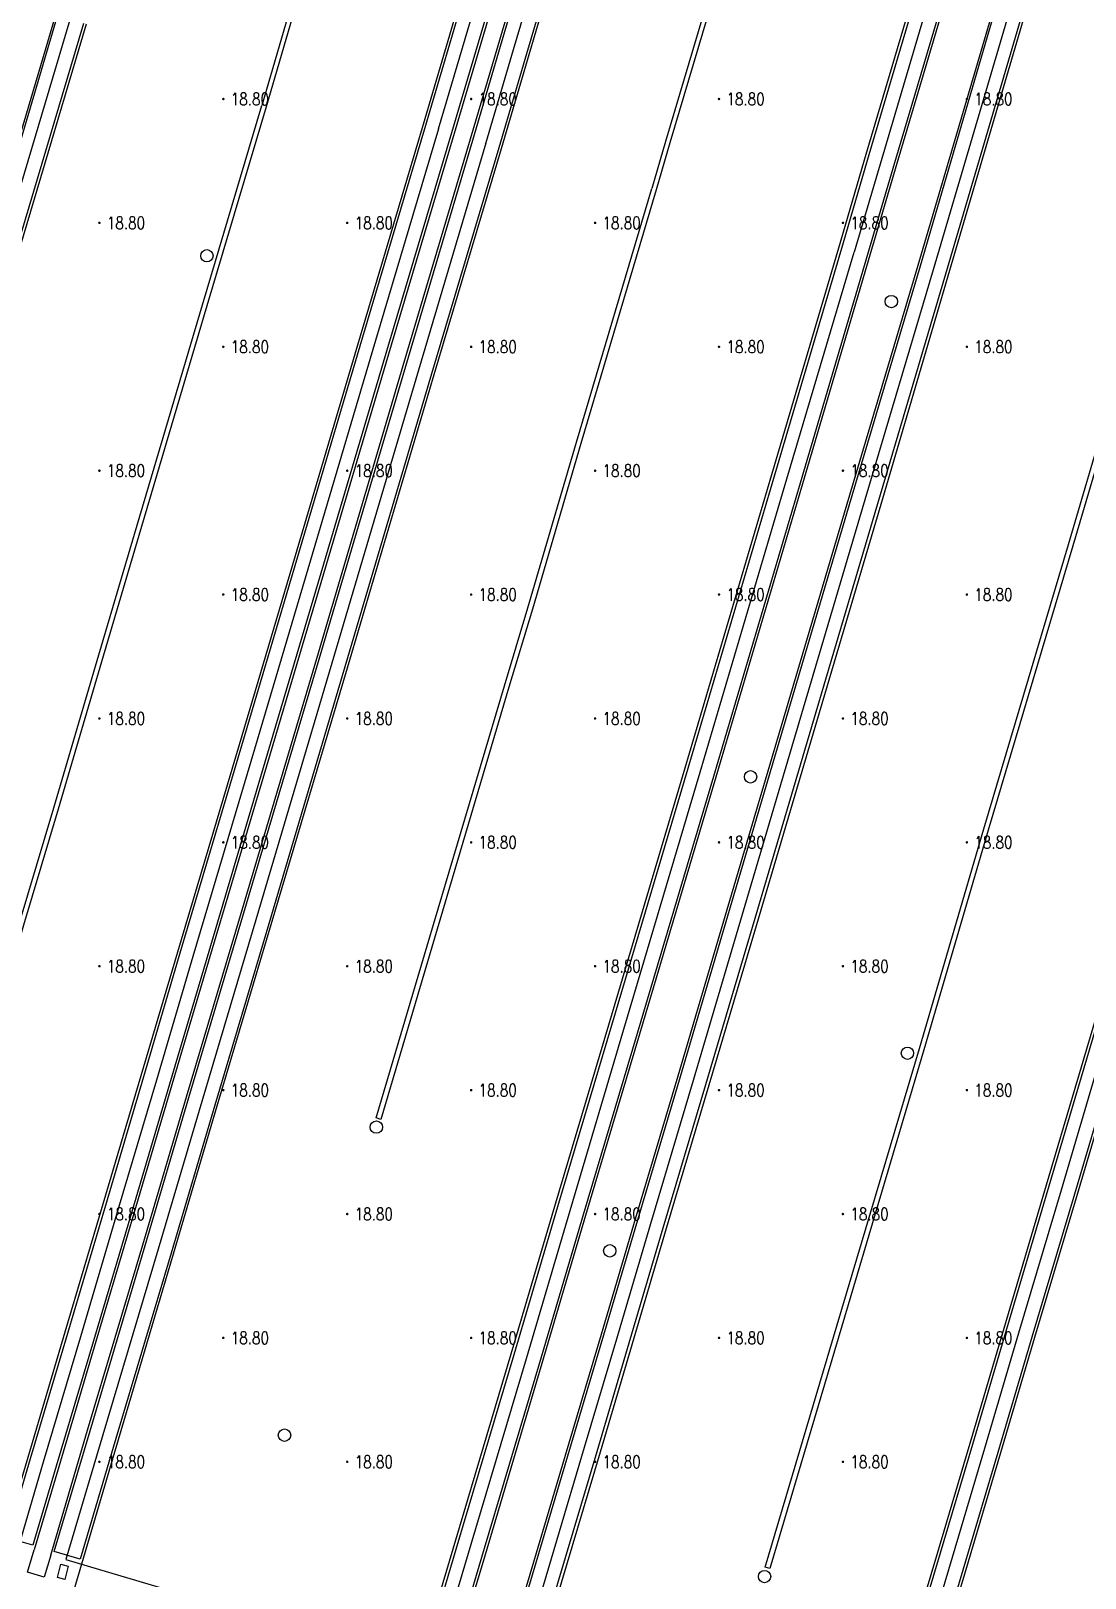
# Model space of a CAD drawing. Extents: x 404846 to 408477, y 3390929 to 3392894.
# Drawn here: x 406695.8 to 406780.9, y 3391555 to 3391679.9 of the extents above; entities that cross this region are included whole.
import ezdxf
from ezdxf.enums import TextEntityAlignment as Align

# ---------------------------------------------------------------- set-up
doc = ezdxf.new("R2010")
doc.units = 0
doc.header["$LTSCALE"] = 0.5
doc.layers.get('0').update_dxf_attribs({"linetype": 'CONTINUOUS'})
for name, color, linetype in [('3221', 6, 'CONTINUOUS'), ('FZTZ', 7, 'CONTINUOUS'), ('GCD', 1, 'CONTINUOUS'), ('GXYZ', 2, 'CONTINUOUS'), ('SXSS', 5, 'CONTINUOUS'), ('ZBTZ', 3, 'CONTINUOUS')]:
    doc.layers.add(name, color=color, linetype=linetype)
doc.styles.add('HZ', font='rs.shx', dxfattribs={"width": 0.8, "bigfont": 'hztxt.shx'})
doc.linetypes.add('1161', pattern='A,0,[149,AAA.SHX,S=0.15,R=0,X=0,Y=0],-1.6', length=1.6)

# ---------------------------------------------------------------- blocks, each defined once
blk = doc.blocks.new('GC200')
at = {"linetype": 'Continuous', "const_width": 0.2, "flags": 128}
blk.add_lwpolyline([(-0.1, 0, 1), (0.1, 0, 1)], format="xyb", close=True, dxfattribs=at)
blk = doc.blocks.new('gc188')
blk.add_circle((0, 0), 1)

msp = doc.modelspace()

# ---------------------------------------------------------------- linework, layer by layer
at = {"layer": '3221', "color": 6}
for points in [[(406728.722, 3391671.963, 18.777), (406735.253, 3391694.056, 18.748), (406743.524, 3391721.928, 18.657), (406748.406, 3391738.486, 18.769), (406754.136, 3391757.792, 18.985), (406759.5, 3391775.833, 19.067), (406764.015, 3391791.078, 18.981), (406768.29, 3391805.538, 18.818), (406773.126, 3391821.845, 18.666), (406779.271, 3391842.57, 18.719)], [(406813.216, 3391833.984, 18.741), (406805.883, 3391809.287, 18.797), (406801.578, 3391794.676, 18.876), (406797.725, 3391781.754, 18.961), (406793.971, 3391769.014, 19.052), (406789.238, 3391753.089, 18.982), (406784.867, 3391738.351, 18.834), (406780.917, 3391724.963, 18.758), (406778.26, 3391716.019, 18.722), (406775.931, 3391708.238, 18.676), (406773.116, 3391698.626, 18.704), (406770.046, 3391688.364, 18.722), (406764.484, 3391669.57, 18.816), (406762.257, 3391662.005, 18.649)], [(406818.629, 3391829.5, 18.713), (406815.7, 3391819.609, 18.67), (406810.415, 3391801.681, 18.782), (406804.159, 3391780.523, 18.924), (406798.57, 3391761.647, 18.924), (406793.217, 3391743.682, 18.798), (406787.57, 3391724.646, 18.623), (406781.202, 3391703.201, 18.636), (406775.673, 3391684.546, 18.694), (406768.635, 3391660.584, 18.567)], [(406740.333, 3391697.204, 18.722), (406734.752, 3391678.346, 18.816), (406732.519, 3391670.76, 18.649), (406732.532, 3391670.803, 18.649), (406727.116, 3391652.504, 18.703), (406720.124, 3391628.847, 18.932), (406713.971, 3391608.122, 19.038), (406709.619, 3391593.473, 19.035), (406706.088, 3391581.531, 18.895), (406701.644, 3391566.563, 18.81), (406698.651, 3391556.506, 18.81), (406728.363, 3391547.664, 18.81), (406731.359, 3391557.73, 18.81), (406735.811, 3391572.724, 18.895), (406739.341, 3391584.664, 19.035), (406743.688, 3391599.297, 19.038), (406749.847, 3391620.042, 18.932), (406756.843, 3391643.712, 18.703), (406762.257, 3391662.005, 18.649)], [(406728.722, 3391671.963, 18.777), (406723.647, 3391654.878, 18.788), (406717.958, 3391635.696, 18.995), (406713.883, 3391621.891, 18.963), (406708.91, 3391605.16, 19.171), (406705.959, 3391595.171, 19.117), (406702.886, 3391584.798, 18.998), (406699.822, 3391574.464, 18.898), (406696.818, 3391564.35, 18.837), (406694.847, 3391557.637, 18.81), (406665.102, 3391566.37, 18.81), (406667.087, 3391573.131, 18.837), (406670.103, 3391583.284, 18.898), (406673.164, 3391593.607, 18.998), (406676.232, 3391603.966, 19.117), (406679.188, 3391613.968, 19.171), (406684.159, 3391630.696, 18.963), (406688.232, 3391644.492, 18.995), (406693.928, 3391663.698, 18.788), (406699.005, 3391680.79, 18.777)], [(406768.635, 3391660.584, 18.567), (406763.137, 3391642.026, 18.543), (406758.376, 3391625.947, 18.523), (406753.233, 3391608.557, 18.503), (406749.268, 3391595.147, 18.483), (406745.831, 3391583.583, 18.492), (406743.086, 3391574.286, 18.509), (406740.484, 3391565.524, 18.492), (406736.012, 3391550.474, 18.69), (406734.669, 3391546.05, 18.739), (406764.331, 3391537.044, 18.739), (406765.701, 3391541.556, 18.69), (406770.201, 3391556.696, 18.492), (406772.81, 3391565.484, 18.509), (406775.555, 3391574.778, 18.492), (406778.989, 3391586.336, 18.483), (406782.961, 3391599.766, 18.503), (406788.102, 3391617.151, 18.523), (406792.861, 3391633.222, 18.543), (406798.358, 3391651.778, 18.567)]]:
    msp.add_polyline3d(points, dxfattribs=at)
at = {"layer": 'FZTZ', "linetype": 'Continuous', "elevation": 19.601, "flags": 128}
msp.add_lwpolyline([(406697.97, 3391555.046), (406698.247, 3391556.105), (406698.851, 3391555.947), (406698.574, 3391554.888), (406697.97, 3391555.046)], close=True, dxfattribs=at)
at = {"layer": 'SXSS', "linetype": 'Continuous', "flags": 128}
for points, elevation in [([(406767.189, 3391851.88), (406762.165, 3391834.939), (406756.858, 3391816.964), (406751.655, 3391799.446), (406746.166, 3391780.878), (406741.705, 3391765.794), (406736.731, 3391749.008), (406730.742, 3391728.933), (406725.769, 3391712.064), (406721.599, 3391698.052), (406716.742, 3391681.678), (406714.456, 3391673.864)], 18.722), ([(406767.554, 3391851.772), (406762.53, 3391834.831), (406757.223, 3391816.856), (406752.02, 3391799.338), (406746.531, 3391780.77), (406742.07, 3391765.686), (406737.096, 3391748.899), (406731.107, 3391728.825), (406726.134, 3391711.956), (406721.963, 3391697.944), (406717.107, 3391681.57), (406714.805, 3391673.76)], 18.722), ([(406798.471, 3391844.555), (406792.781, 3391825.395), (406787.872, 3391808.721), (406782.408, 3391790.317), (406778.301, 3391776.5), (406774.954, 3391765.222), (406771.876, 3391754.757), (406770.237, 3391749.272), (406768.297, 3391742.703), (406765.947, 3391734.783), (406763.342, 3391725.932), (406760.39, 3391715.901), (406756.683, 3391703.46), (406753.056, 3391691.209), (406747.027, 3391670.957), (406745.93, 3391667.155)], 18.681), ([(406798.833, 3391844.448), (406793.143, 3391825.288), (406788.234, 3391808.614), (406782.769, 3391790.21), (406778.663, 3391776.392), (406775.316, 3391765.115), (406772.238, 3391754.649), (406770.599, 3391749.164), (406768.659, 3391742.596), (406766.309, 3391734.676), (406763.704, 3391725.825), (406760.752, 3391715.794), (406757.045, 3391703.352), (406753.418, 3391691.102), (406747.389, 3391670.851), (406746.294, 3391667.047)], 18.681), ([(406714.805, 3391673.76), (406710.032, 3391657.675), (406704.763, 3391639.884), (406701.662, 3391629.404), (406698.019, 3391617.06), (406695.24, 3391607.698), (406693.312, 3391601.17), (406692.962, 3391601.273), (406694.891, 3391607.802), (406697.67, 3391617.164), (406701.313, 3391629.507), (406704.413, 3391639.987), (406709.683, 3391657.778), (406714.456, 3391673.864)], 18.892), ([(406746.294, 3391667.047), (406740.218, 3391646.58), (406736.294, 3391633.194), (406734.41, 3391626.9), (406728.397, 3391606.641), (406724.06, 3391592.023), (406723.696, 3391592.131), (406728.033, 3391606.749), (406734.047, 3391627.008), (406735.93, 3391633.302), (406739.854, 3391646.687), (406745.93, 3391667.155)], 18.629), ([(406786.011, 3391658.973), (406779.911, 3391638.302), (406773.088, 3391615.373), (406767.888, 3391597.637), (406761.261, 3391575.336), (406755.457, 3391555.759), (406755.092, 3391555.868), (406760.896, 3391575.444), (406767.522, 3391597.745), (406772.723, 3391615.481), (406779.546, 3391638.41), (406785.645, 3391659.081)], 18.585)]:
    msp.add_lwpolyline(points, dxfattribs=dict(at, elevation=elevation))
at = {"layer": 'ZBTZ', "linetype": '1161', "flags": 128}
for points, elevation in [([(406778.006, 3391842.945), (406771.862, 3391822.22), (406767.026, 3391805.913), (406762.75, 3391791.452), (406758.236, 3391776.208), (406752.871, 3391758.168), (406747.142, 3391738.861), (406742.259, 3391722.303), (406733.989, 3391694.431), (406727.479, 3391672.332), (406722.404, 3391655.247), (406716.716, 3391636.064), (406712.64, 3391622.259), (406707.668, 3391605.528), (406704.716, 3391595.539), (406701.644, 3391585.167), (406698.58, 3391574.833), (406695.575, 3391564.717), (406693.603, 3391558.002)], 18.882), ([(406780.319, 3391842.259), (406774.174, 3391821.535), (406769.339, 3391805.228), (406765.063, 3391790.768), (406760.548, 3391775.522), (406755.184, 3391757.481), (406749.455, 3391738.176), (406744.572, 3391721.618), (406736.301, 3391693.746), (406729.775, 3391671.651), (406724.7, 3391654.566), (406719.012, 3391635.385), (406714.936, 3391621.579), (406709.963, 3391604.848), (406707.012, 3391594.86), (406703.94, 3391584.486), (406700.875, 3391574.152), (406697.871, 3391564.039), (406695.992, 3391557.639), (406693.915, 3391558.249), (406695.796, 3391564.652), (406698.8, 3391574.767), (406701.865, 3391585.101), (406704.937, 3391595.474), (406707.888, 3391605.463), (406712.861, 3391622.194), (406716.937, 3391635.999), (406722.625, 3391655.181), (406727.7, 3391672.267), (406734.216, 3391694.363), (406742.486, 3391722.235), (406747.369, 3391738.793), (406753.098, 3391758.101), (406758.463, 3391776.141), (406762.977, 3391791.385), (406767.253, 3391805.846), (406772.089, 3391822.153), (406778.234, 3391842.877)], 18.882), ([(406697.429, 3391556.853), (406700.412, 3391566.929), (406704.856, 3391581.896), (406708.387, 3391593.838), (406712.739, 3391608.488), (406718.892, 3391629.212), (406725.884, 3391652.869), (406731.3, 3391671.168), (406733.533, 3391678.705), (406739.115, 3391697.567), (406742.172, 3391707.787), (406744.988, 3391717.401), (406747.335, 3391725.24), (406749.973, 3391734.123), (406753.921, 3391747.505), (406758.301, 3391762.274), (406763.026, 3391778.173), (406766.785, 3391790.925), (406770.637, 3391803.847), (406774.938, 3391818.441), (406782.28, 3391843.169)], 18.833), ([(406784.57, 3391842.49), (406777.228, 3391817.763), (406772.927, 3391803.168), (406769.075, 3391790.246), (406765.317, 3391777.495), (406760.591, 3391761.594), (406756.212, 3391746.827), (406752.263, 3391733.445), (406749.624, 3391724.557), (406747.279, 3391716.723), (406744.462, 3391707.109), (406741.404, 3391696.885), (406735.824, 3391678.029), (406733.591, 3391670.444), (406728.167, 3391652.193), (406721.174, 3391628.536), (406715.021, 3391607.81), (406710.67, 3391593.161), (406707.138, 3391581.22), (406702.694, 3391566.251), (406699.8, 3391556.526), (406697.713, 3391557.147), (406700.606, 3391566.871), (406705.051, 3391581.839), (406708.582, 3391593.78), (406712.933, 3391608.43), (406719.086, 3391629.154), (406726.078, 3391652.811), (406731.492, 3391671.062), (406733.725, 3391678.649), (406739.306, 3391697.51), (406742.364, 3391707.73), (406745.18, 3391717.344), (406747.526, 3391725.183), (406750.164, 3391734.066), (406754.113, 3391747.448), (406758.493, 3391762.217), (406763.218, 3391778.116), (406766.977, 3391790.868), (406770.829, 3391803.79), (406775.129, 3391818.384), (406782.472, 3391843.113)], 18.834), ([(406780.53, 3391842.196), (406774.385, 3391821.472), (406769.55, 3391805.165), (406765.275, 3391790.705), (406760.759, 3391775.459), (406755.395, 3391757.418), (406749.666, 3391738.114), (406744.783, 3391721.556), (406736.513, 3391693.683), (406729.978, 3391671.59), (406724.903, 3391654.505), (406719.216, 3391635.324), (406715.14, 3391621.519), (406710.167, 3391604.787), (406707.216, 3391594.799), (406704.143, 3391584.426), (406701.079, 3391574.091), (406698.075, 3391563.979), (406696.105, 3391557.267)], 18.882), ([(406699.936, 3391556.132), (406702.897, 3391566.19), (406707.341, 3391581.16), (406710.873, 3391593.101), (406715.224, 3391607.75), (406721.377, 3391628.475), (406728.37, 3391652.133), (406733.805, 3391670.381), (406736.038, 3391677.966), (406741.618, 3391696.822), (406744.676, 3391707.046), (406747.493, 3391716.659), (406749.838, 3391724.493), (406752.477, 3391733.382), (406756.426, 3391746.764), (406760.805, 3391761.53), (406765.531, 3391777.431), (406769.289, 3391790.183), (406773.141, 3391803.105), (406777.442, 3391817.7), (406784.784, 3391842.426)], 18.834), ([(406727.139, 3391548.029), (406730.134, 3391558.094), (406734.586, 3391573.087), (406738.116, 3391585.027), (406742.463, 3391599.661), (406748.622, 3391620.405), (406755.618, 3391644.074), (406761.032, 3391662.368), (406763.243, 3391669.937), (406768.805, 3391688.733), (406771.874, 3391698.994), (406774.69, 3391708.606), (406777.02, 3391716.389), (406779.675, 3391725.331), (406783.625, 3391738.718), (406787.997, 3391753.458), (406792.729, 3391769.382), (406796.484, 3391782.122), (406800.336, 3391795.044), (406804.642, 3391809.655), (406811.975, 3391834.352)], 18.834), ([(406812.187, 3391834.289), (406804.853, 3391809.592), (406800.548, 3391794.981), (406796.696, 3391782.059), (406792.941, 3391769.319), (406788.208, 3391753.395), (406783.837, 3391738.655), (406779.887, 3391725.268), (406777.231, 3391716.326), (406774.901, 3391708.543), (406772.086, 3391698.931), (406769.016, 3391688.67), (406763.454, 3391669.874), (406761.24, 3391662.306), (406755.825, 3391644.013), (406748.83, 3391620.343), (406742.671, 3391599.599), (406738.324, 3391584.965), (406734.793, 3391573.026), (406730.341, 3391558.032), (406727.453, 3391548.325), (406729.55, 3391547.701), (406732.439, 3391557.409), (406736.891, 3391572.404), (406740.422, 3391584.344), (406744.768, 3391598.976), (406750.928, 3391619.722), (406757.924, 3391643.392), (406765.546, 3391669.257), (406771.106, 3391688.048), (406774.177, 3391698.312), (406776.992, 3391707.924), (406779.321, 3391715.703), (406781.978, 3391724.649), (406785.927, 3391738.037), (406790.298, 3391752.774), (406795.032, 3391768.7), (406798.786, 3391781.439), (406802.639, 3391794.362), (406806.944, 3391808.973), (406814.277, 3391833.669)], 18.839), ([(406729.644, 3391547.283), (406732.64, 3391557.349), (406737.092, 3391572.344), (406740.623, 3391584.284), (406744.969, 3391598.917), (406751.129, 3391619.662), (406758.125, 3391643.333), (406765.742, 3391669.199), (406771.302, 3391687.99), (406774.373, 3391698.254), (406777.189, 3391707.866), (406779.517, 3391715.644), (406782.174, 3391724.591), (406786.124, 3391737.979), (406790.495, 3391752.716), (406795.228, 3391768.642), (406798.983, 3391781.381), (406802.835, 3391794.304), (406807.141, 3391808.915), (406814.473, 3391833.611)], 18.843), ([(406767.585, 3391660.895), (406762.087, 3391642.337), (406757.326, 3391626.258), (406752.183, 3391608.868), (406748.218, 3391595.458), (406744.781, 3391583.894), (406742.036, 3391574.597), (406739.434, 3391565.836), (406734.963, 3391550.789), (406733.676, 3391546.504), (406735.789, 3391545.902), (406737.042, 3391550.165), (406741.515, 3391565.217), (406744.118, 3391573.981), (406746.863, 3391583.278), (406750.299, 3391594.841), (406754.265, 3391608.252), (406759.408, 3391625.642), (406764.169, 3391641.72), (406769.667, 3391660.278), (406776.696, 3391684.244), (406782.224, 3391702.898), (406788.593, 3391724.342), (406794.239, 3391743.378), (406799.593, 3391761.343), (406805.182, 3391780.22), (406811.439, 3391801.379), (406816.723, 3391819.306), (406819.652, 3391829.197)], 18.616), ([(406819.855, 3391829.136), (406816.926, 3391819.246), (406811.642, 3391801.319), (406805.385, 3391780.16), (406799.796, 3391761.283), (406794.442, 3391743.317), (406788.795, 3391724.282), (406782.427, 3391702.838), (406776.899, 3391684.185), (406769.957, 3391660.546), (406764.409, 3391641.649), (406759.647, 3391625.571), (406754.505, 3391608.181), (406750.539, 3391594.77), (406747.103, 3391583.207), (406744.358, 3391573.91), (406741.755, 3391565.146), (406737.282, 3391550.093), (406735.937, 3391545.665)], 18.648), ([(406817.438, 3391829.835), (406814.486, 3391819.967), (406809.201, 3391802.039), (406802.945, 3391780.882), (406797.356, 3391762.008), (406792.003, 3391744.042), (406786.356, 3391725.006), (406779.988, 3391703.561), (406774.458, 3391684.905), (406767.391, 3391660.953)], 18.733), ([(406817.617, 3391829.792), (406814.619, 3391819.928), (406809.334, 3391802), (406803.078, 3391780.842), (406797.489, 3391761.968), (406792.136, 3391744.003), (406786.489, 3391724.967), (406780.121, 3391703.522), (406774.592, 3391684.865), (406767.585, 3391660.895)], 18.733), ([(406847.109, 3391821.064), (406844.185, 3391811.192), (406838.902, 3391793.271), (406832.641, 3391772.095), (406827.043, 3391753.19), (406821.687, 3391735.217), (406816.044, 3391716.194), (406809.677, 3391694.754), (406804.161, 3391676.142), (406797.113, 3391652.144), (406791.636, 3391633.584), (406786.877, 3391617.513), (406781.736, 3391600.129), (406777.764, 3391586.699), (406774.33, 3391575.141), (406771.585, 3391565.847), (406768.976, 3391557.06), (406764.478, 3391541.923), (406763.109, 3391537.415)], 18.648), ([(406847.341, 3391820.995), (406844.417, 3391811.123), (406839.135, 3391793.202), (406832.873, 3391772.026), (406827.275, 3391753.121), (406821.92, 3391735.148), (406816.277, 3391716.125), (406809.91, 3391694.685), (406804.394, 3391676.073), (406797.35, 3391652.077), (406791.853, 3391633.52), (406787.093, 3391617.449), (406781.952, 3391600.065), (406777.981, 3391586.635), (406774.546, 3391575.077), (406771.802, 3391565.783), (406769.193, 3391556.995), (406764.694, 3391541.858), (406763.42, 3391537.663), (406765.506, 3391537.029), (406766.782, 3391541.231), (406771.282, 3391556.375), (406773.892, 3391565.164), (406776.636, 3391574.458), (406780.071, 3391586.016), (406784.043, 3391599.446), (406789.183, 3391616.831), (406793.942, 3391632.901), (406799.44, 3391651.458), (406806.505, 3391675.45), (406812.02, 3391694.058), (406818.387, 3391715.499), (406824.03, 3391734.52), (406829.386, 3391752.494), (406834.984, 3391771.401), (406841.246, 3391792.579), (406846.529, 3391810.499), (406849.452, 3391820.37)], 18.648), ([(406849.629, 3391820.318), (406846.705, 3391810.447), (406841.423, 3391792.526), (406835.161, 3391771.349), (406829.562, 3391752.441), (406824.207, 3391734.468), (406818.564, 3391715.447), (406812.197, 3391694.006), (406806.682, 3391675.398), (406799.628, 3391651.402), (406794.13, 3391632.846), (406789.371, 3391616.775), (406784.23, 3391599.391), (406780.258, 3391585.96), (406776.824, 3391574.403), (406774.079, 3391565.109), (406771.469, 3391556.319), (406766.969, 3391541.175), (406765.598, 3391536.659)], 18.648), ([(406697.807, 3391681.146), (406692.73, 3391664.054), (406687.034, 3391644.846), (406682.961, 3391631.05), (406677.99, 3391614.323), (406675.034, 3391604.32), (406671.966, 3391593.962), (406668.905, 3391583.64), (406665.889, 3391573.485), (406663.359, 3391565.018), (406659.606, 3391566.103), (406663.536, 3391579.358), (406667.02, 3391591.087), (406670.604, 3391603.161), (406672.06, 3391608.145), (406674.752, 3391617.162), (406678.963, 3391631.372), (406682.824, 3391644.431), (406688.326, 3391662.999), (406694.473, 3391683.709)], 18.945), ([(406700.083, 3391680.47), (406695.006, 3391663.378), (406689.311, 3391644.173), (406685.238, 3391630.376), (406680.267, 3391613.648), (406677.311, 3391603.646), (406674.243, 3391593.287), (406671.182, 3391582.964), (406668.166, 3391572.812), (406666.299, 3391566.452), (406664.203, 3391567.067), (406666.071, 3391573.431), (406669.088, 3391583.585), (406672.149, 3391593.907), (406675.217, 3391604.266), (406678.172, 3391614.269), (406683.144, 3391630.996), (406687.217, 3391644.792), (406692.912, 3391664), (406697.99, 3391681.092)], 18.936), ([(406700.283, 3391680.411), (406695.206, 3391663.319), (406689.511, 3391644.114), (406685.438, 3391630.317), (406680.466, 3391613.589), (406677.511, 3391603.587), (406674.442, 3391593.228), (406671.382, 3391582.905), (406668.366, 3391572.753), (406666.382, 3391565.995)], 18.936), ([(406767.391, 3391660.953), (406761.893, 3391642.394), (406757.132, 3391626.315), (406751.989, 3391608.925), (406748.024, 3391595.516), (406744.587, 3391583.952), (406741.842, 3391574.655), (406739.24, 3391565.893), (406734.769, 3391550.847), (406733.427, 3391546.427)], 18.554), ([(406697.429, 3391556.853), (406696.899, 3391555.066), (406695.562, 3391555.475), (406696.105, 3391557.267)], 18.795), ([(406727.139, 3391548.029), (406725.75, 3391543.272), (406725.324, 3391542.943), (406698.405, 3391550.95), (406699.936, 3391556.132)], 18.778)]:
    msp.add_lwpolyline(points, dxfattribs=dict(at, elevation=elevation))

# ---------------------------------------------------------------- block references
at = {"layer": 'GCD', "linetype": 'Continuous'}
ref = msp.add_blockref('GC200', (406711.358, 3391674.379, 18.8), dxfattribs=dict(at, xscale=0.5, yscale=0.5, zscale=0.5))
ref.add_attrib('height', '18.80', dxfattribs={"linetype": 'Continuous', "height": 1, "style": 'HZ', "width": 0.8}).set_placement((406711.958, 3391674.379, 18.8), align=Align.MIDDLE_LEFT)
ref = msp.add_blockref('GC200', (406731.358, 3391674.379, 18.8), dxfattribs=dict(at, xscale=0.5, yscale=0.5, zscale=0.5))
ref.add_attrib('height', '18.80', dxfattribs={"linetype": 'Continuous', "height": 1, "style": 'HZ', "width": 0.8}).set_placement((406731.958, 3391674.379, 18.8), align=Align.MIDDLE_LEFT)
ref = msp.add_blockref('GC200', (406751.358, 3391674.379, 18.8), dxfattribs=dict(at, xscale=0.5, yscale=0.5, zscale=0.5))
ref.add_attrib('height', '18.80', dxfattribs={"linetype": 'Continuous', "height": 1, "style": 'HZ', "width": 0.8}).set_placement((406751.958, 3391674.379, 18.8), align=Align.MIDDLE_LEFT)
ref = msp.add_blockref('GC200', (406771.358, 3391674.379, 18.8), dxfattribs=dict(at, xscale=0.5, yscale=0.5, zscale=0.5))
ref.add_attrib('height', '18.80', dxfattribs={"linetype": 'Continuous', "height": 1, "style": 'HZ', "width": 0.8}).set_placement((406771.958, 3391674.379, 18.8), align=Align.MIDDLE_LEFT)
ref = msp.add_blockref('GC200', (406701.358, 3391664.379, 18.8), dxfattribs=dict(at, xscale=0.5, yscale=0.5, zscale=0.5))
ref.add_attrib('height', '18.80', dxfattribs={"linetype": 'Continuous', "height": 1, "style": 'HZ', "width": 0.8}).set_placement((406701.958, 3391664.379, 18.8), align=Align.MIDDLE_LEFT)
ref = msp.add_blockref('GC200', (406721.358, 3391664.379, 18.8), dxfattribs=dict(at, xscale=0.5, yscale=0.5, zscale=0.5))
ref.add_attrib('height', '18.80', dxfattribs={"linetype": 'Continuous', "height": 1, "style": 'HZ', "width": 0.8}).set_placement((406721.958, 3391664.379, 18.8), align=Align.MIDDLE_LEFT)
ref = msp.add_blockref('GC200', (406741.358, 3391664.379, 18.8), dxfattribs=dict(at, xscale=0.5, yscale=0.5, zscale=0.5))
ref.add_attrib('height', '18.80', dxfattribs={"linetype": 'Continuous', "height": 1, "style": 'HZ', "width": 0.8}).set_placement((406741.958, 3391664.379, 18.8), align=Align.MIDDLE_LEFT)
ref = msp.add_blockref('GC200', (406761.358, 3391664.379, 18.8), dxfattribs=dict(at, xscale=0.5, yscale=0.5, zscale=0.5))
ref.add_attrib('height', '18.80', dxfattribs={"linetype": 'Continuous', "height": 1, "style": 'HZ', "width": 0.8}).set_placement((406761.958, 3391664.379, 18.8), align=Align.MIDDLE_LEFT)
ref = msp.add_blockref('GC200', (406711.358, 3391654.379, 18.8), dxfattribs=dict(at, xscale=0.5, yscale=0.5, zscale=0.5))
ref.add_attrib('height', '18.80', dxfattribs={"linetype": 'Continuous', "height": 1, "style": 'HZ', "width": 0.8}).set_placement((406711.958, 3391654.379, 18.8), align=Align.MIDDLE_LEFT)
ref = msp.add_blockref('GC200', (406731.358, 3391654.379, 18.8), dxfattribs=dict(at, xscale=0.5, yscale=0.5, zscale=0.5))
ref.add_attrib('height', '18.80', dxfattribs={"linetype": 'Continuous', "height": 1, "style": 'HZ', "width": 0.8}).set_placement((406731.958, 3391654.379, 18.8), align=Align.MIDDLE_LEFT)
ref = msp.add_blockref('GC200', (406751.358, 3391654.379, 18.8), dxfattribs=dict(at, xscale=0.5, yscale=0.5, zscale=0.5))
ref.add_attrib('height', '18.80', dxfattribs={"linetype": 'Continuous', "height": 1, "style": 'HZ', "width": 0.8}).set_placement((406751.958, 3391654.379, 18.8), align=Align.MIDDLE_LEFT)
ref = msp.add_blockref('GC200', (406771.358, 3391654.379, 18.8), dxfattribs=dict(at, xscale=0.5, yscale=0.5, zscale=0.5))
ref.add_attrib('height', '18.80', dxfattribs={"linetype": 'Continuous', "height": 1, "style": 'HZ', "width": 0.8}).set_placement((406771.958, 3391654.379, 18.8), align=Align.MIDDLE_LEFT)
ref = msp.add_blockref('GC200', (406701.358, 3391644.379, 18.8), dxfattribs=dict(at, xscale=0.5, yscale=0.5, zscale=0.5))
ref.add_attrib('height', '18.80', dxfattribs={"linetype": 'Continuous', "height": 1, "style": 'HZ', "width": 0.8}).set_placement((406701.958, 3391644.379, 18.8), align=Align.MIDDLE_LEFT)
ref = msp.add_blockref('GC200', (406721.358, 3391644.379, 18.8), dxfattribs=dict(at, xscale=0.5, yscale=0.5, zscale=0.5))
ref.add_attrib('height', '18.80', dxfattribs={"linetype": 'Continuous', "height": 1, "style": 'HZ', "width": 0.8}).set_placement((406721.958, 3391644.379, 18.8), align=Align.MIDDLE_LEFT)
ref = msp.add_blockref('GC200', (406741.358, 3391644.379, 18.8), dxfattribs=dict(at, xscale=0.5, yscale=0.5, zscale=0.5))
ref.add_attrib('height', '18.80', dxfattribs={"linetype": 'Continuous', "height": 1, "style": 'HZ', "width": 0.8}).set_placement((406741.958, 3391644.379, 18.8), align=Align.MIDDLE_LEFT)
ref = msp.add_blockref('GC200', (406761.358, 3391644.379, 18.8), dxfattribs=dict(at, xscale=0.5, yscale=0.5, zscale=0.5))
ref.add_attrib('height', '18.80', dxfattribs={"linetype": 'Continuous', "height": 1, "style": 'HZ', "width": 0.8}).set_placement((406761.958, 3391644.379, 18.8), align=Align.MIDDLE_LEFT)
ref = msp.add_blockref('GC200', (406711.358, 3391634.379, 18.8), dxfattribs=dict(at, xscale=0.5, yscale=0.5, zscale=0.5))
ref.add_attrib('height', '18.80', dxfattribs={"linetype": 'Continuous', "height": 1, "style": 'HZ', "width": 0.8}).set_placement((406711.958, 3391634.379, 18.8), align=Align.MIDDLE_LEFT)
ref = msp.add_blockref('GC200', (406731.358, 3391634.379, 18.8), dxfattribs=dict(at, xscale=0.5, yscale=0.5, zscale=0.5))
ref.add_attrib('height', '18.80', dxfattribs={"linetype": 'Continuous', "height": 1, "style": 'HZ', "width": 0.8}).set_placement((406731.958, 3391634.379, 18.8), align=Align.MIDDLE_LEFT)
ref = msp.add_blockref('GC200', (406751.358, 3391634.379, 18.8), dxfattribs=dict(at, xscale=0.5, yscale=0.5, zscale=0.5))
ref.add_attrib('height', '18.80', dxfattribs={"linetype": 'Continuous', "height": 1, "style": 'HZ', "width": 0.8}).set_placement((406751.958, 3391634.379, 18.8), align=Align.MIDDLE_LEFT)
ref = msp.add_blockref('GC200', (406771.358, 3391634.379, 18.8), dxfattribs=dict(at, xscale=0.5, yscale=0.5, zscale=0.5))
ref.add_attrib('height', '18.80', dxfattribs={"linetype": 'Continuous', "height": 1, "style": 'HZ', "width": 0.8}).set_placement((406771.958, 3391634.379, 18.8), align=Align.MIDDLE_LEFT)
ref = msp.add_blockref('GC200', (406701.358, 3391624.379, 18.8), dxfattribs=dict(at, xscale=0.5, yscale=0.5, zscale=0.5))
ref.add_attrib('height', '18.80', dxfattribs={"linetype": 'Continuous', "height": 1, "style": 'HZ', "width": 0.8}).set_placement((406701.958, 3391624.379, 18.8), align=Align.MIDDLE_LEFT)
ref = msp.add_blockref('GC200', (406721.358, 3391624.379, 18.8), dxfattribs=dict(at, xscale=0.5, yscale=0.5, zscale=0.5))
ref.add_attrib('height', '18.80', dxfattribs={"linetype": 'Continuous', "height": 1, "style": 'HZ', "width": 0.8}).set_placement((406721.958, 3391624.379, 18.8), align=Align.MIDDLE_LEFT)
ref = msp.add_blockref('GC200', (406741.358, 3391624.379, 18.8), dxfattribs=dict(at, xscale=0.5, yscale=0.5, zscale=0.5))
ref.add_attrib('height', '18.80', dxfattribs={"linetype": 'Continuous', "height": 1, "style": 'HZ', "width": 0.8}).set_placement((406741.958, 3391624.379, 18.8), align=Align.MIDDLE_LEFT)
ref = msp.add_blockref('GC200', (406761.358, 3391624.379, 18.8), dxfattribs=dict(at, xscale=0.5, yscale=0.5, zscale=0.5))
ref.add_attrib('height', '18.80', dxfattribs={"linetype": 'Continuous', "height": 1, "style": 'HZ', "width": 0.8}).set_placement((406761.958, 3391624.379, 18.8), align=Align.MIDDLE_LEFT)
ref = msp.add_blockref('GC200', (406711.358, 3391614.379, 18.8), dxfattribs=dict(at, xscale=0.5, yscale=0.5, zscale=0.5))
ref.add_attrib('height', '18.80', dxfattribs={"linetype": 'Continuous', "height": 1, "style": 'HZ', "width": 0.8}).set_placement((406711.958, 3391614.379, 18.8), align=Align.MIDDLE_LEFT)
ref = msp.add_blockref('GC200', (406731.358, 3391614.379, 18.8), dxfattribs=dict(at, xscale=0.5, yscale=0.5, zscale=0.5))
ref.add_attrib('height', '18.80', dxfattribs={"linetype": 'Continuous', "height": 1, "style": 'HZ', "width": 0.8}).set_placement((406731.958, 3391614.379, 18.8), align=Align.MIDDLE_LEFT)
ref = msp.add_blockref('GC200', (406751.358, 3391614.379, 18.8), dxfattribs=dict(at, xscale=0.5, yscale=0.5, zscale=0.5))
ref.add_attrib('height', '18.80', dxfattribs={"linetype": 'Continuous', "height": 1, "style": 'HZ', "width": 0.8}).set_placement((406751.958, 3391614.379, 18.8), align=Align.MIDDLE_LEFT)
ref = msp.add_blockref('GC200', (406771.358, 3391614.379, 18.8), dxfattribs=dict(at, xscale=0.5, yscale=0.5, zscale=0.5))
ref.add_attrib('height', '18.80', dxfattribs={"linetype": 'Continuous', "height": 1, "style": 'HZ', "width": 0.8}).set_placement((406771.958, 3391614.379, 18.8), align=Align.MIDDLE_LEFT)
ref = msp.add_blockref('GC200', (406701.358, 3391604.379, 18.8), dxfattribs=dict(at, xscale=0.5, yscale=0.5, zscale=0.5))
ref.add_attrib('height', '18.80', dxfattribs={"linetype": 'Continuous', "height": 1, "style": 'HZ', "width": 0.8}).set_placement((406701.958, 3391604.379, 18.8), align=Align.MIDDLE_LEFT)
ref = msp.add_blockref('GC200', (406721.358, 3391604.379, 18.8), dxfattribs=dict(at, xscale=0.5, yscale=0.5, zscale=0.5))
ref.add_attrib('height', '18.80', dxfattribs={"linetype": 'Continuous', "height": 1, "style": 'HZ', "width": 0.8}).set_placement((406721.958, 3391604.379, 18.8), align=Align.MIDDLE_LEFT)
ref = msp.add_blockref('GC200', (406741.358, 3391604.379, 18.8), dxfattribs=dict(at, xscale=0.5, yscale=0.5, zscale=0.5))
ref.add_attrib('height', '18.80', dxfattribs={"linetype": 'Continuous', "height": 1, "style": 'HZ', "width": 0.8}).set_placement((406741.958, 3391604.379, 18.8), align=Align.MIDDLE_LEFT)
ref = msp.add_blockref('GC200', (406761.358, 3391604.379, 18.8), dxfattribs=dict(at, xscale=0.5, yscale=0.5, zscale=0.5))
ref.add_attrib('height', '18.80', dxfattribs={"linetype": 'Continuous', "height": 1, "style": 'HZ', "width": 0.8}).set_placement((406761.958, 3391604.379, 18.8), align=Align.MIDDLE_LEFT)
ref = msp.add_blockref('GC200', (406711.358, 3391594.379, 18.8), dxfattribs=dict(at, xscale=0.5, yscale=0.5, zscale=0.5))
ref.add_attrib('height', '18.80', dxfattribs={"linetype": 'Continuous', "height": 1, "style": 'HZ', "width": 0.8}).set_placement((406711.958, 3391594.379, 18.8), align=Align.MIDDLE_LEFT)
ref = msp.add_blockref('GC200', (406731.358, 3391594.379, 18.8), dxfattribs=dict(at, xscale=0.5, yscale=0.5, zscale=0.5))
ref.add_attrib('height', '18.80', dxfattribs={"linetype": 'Continuous', "height": 1, "style": 'HZ', "width": 0.8}).set_placement((406731.958, 3391594.379, 18.8), align=Align.MIDDLE_LEFT)
ref = msp.add_blockref('GC200', (406751.358, 3391594.379, 18.8), dxfattribs=dict(at, xscale=0.5, yscale=0.5, zscale=0.5))
ref.add_attrib('height', '18.80', dxfattribs={"linetype": 'Continuous', "height": 1, "style": 'HZ', "width": 0.8}).set_placement((406751.958, 3391594.379, 18.8), align=Align.MIDDLE_LEFT)
ref = msp.add_blockref('GC200', (406771.358, 3391594.379, 18.8), dxfattribs=dict(at, xscale=0.5, yscale=0.5, zscale=0.5))
ref.add_attrib('height', '18.80', dxfattribs={"linetype": 'Continuous', "height": 1, "style": 'HZ', "width": 0.8}).set_placement((406771.958, 3391594.379, 18.8), align=Align.MIDDLE_LEFT)
ref = msp.add_blockref('GC200', (406701.358, 3391584.379, 18.8), dxfattribs=dict(at, xscale=0.5, yscale=0.5, zscale=0.5))
ref.add_attrib('height', '18.80', dxfattribs={"linetype": 'Continuous', "height": 1, "style": 'HZ', "width": 0.8}).set_placement((406701.958, 3391584.379, 18.8), align=Align.MIDDLE_LEFT)
ref = msp.add_blockref('GC200', (406721.358, 3391584.379, 18.8), dxfattribs=dict(at, xscale=0.5, yscale=0.5, zscale=0.5))
ref.add_attrib('height', '18.80', dxfattribs={"linetype": 'Continuous', "height": 1, "style": 'HZ', "width": 0.8}).set_placement((406721.958, 3391584.379, 18.8), align=Align.MIDDLE_LEFT)
ref = msp.add_blockref('GC200', (406741.358, 3391584.379, 18.8), dxfattribs=dict(at, xscale=0.5, yscale=0.5, zscale=0.5))
ref.add_attrib('height', '18.80', dxfattribs={"linetype": 'Continuous', "height": 1, "style": 'HZ', "width": 0.8}).set_placement((406741.958, 3391584.379, 18.8), align=Align.MIDDLE_LEFT)
ref = msp.add_blockref('GC200', (406761.358, 3391584.379, 18.8), dxfattribs=dict(at, xscale=0.5, yscale=0.5, zscale=0.5))
ref.add_attrib('height', '18.80', dxfattribs={"linetype": 'Continuous', "height": 1, "style": 'HZ', "width": 0.8}).set_placement((406761.958, 3391584.379, 18.8), align=Align.MIDDLE_LEFT)
ref = msp.add_blockref('GC200', (406711.358, 3391574.379, 18.8), dxfattribs=dict(at, xscale=0.5, yscale=0.5, zscale=0.5))
ref.add_attrib('height', '18.80', dxfattribs={"linetype": 'Continuous', "height": 1, "style": 'HZ', "width": 0.8}).set_placement((406711.958, 3391574.379, 18.8), align=Align.MIDDLE_LEFT)
ref = msp.add_blockref('GC200', (406731.358, 3391574.379, 18.8), dxfattribs=dict(at, xscale=0.5, yscale=0.5, zscale=0.5))
ref.add_attrib('height', '18.80', dxfattribs={"linetype": 'Continuous', "height": 1, "style": 'HZ', "width": 0.8}).set_placement((406731.958, 3391574.379, 18.8), align=Align.MIDDLE_LEFT)
ref = msp.add_blockref('GC200', (406751.358, 3391574.379, 18.8), dxfattribs=dict(at, xscale=0.5, yscale=0.5, zscale=0.5))
ref.add_attrib('height', '18.80', dxfattribs={"linetype": 'Continuous', "height": 1, "style": 'HZ', "width": 0.8}).set_placement((406751.958, 3391574.379, 18.8), align=Align.MIDDLE_LEFT)
ref = msp.add_blockref('GC200', (406771.358, 3391574.379, 18.8), dxfattribs=dict(at, xscale=0.5, yscale=0.5, zscale=0.5))
ref.add_attrib('height', '18.80', dxfattribs={"linetype": 'Continuous', "height": 1, "style": 'HZ', "width": 0.8}).set_placement((406771.958, 3391574.379, 18.8), align=Align.MIDDLE_LEFT)
ref = msp.add_blockref('GC200', (406701.358, 3391564.379, 18.8), dxfattribs=dict(at, xscale=0.5, yscale=0.5, zscale=0.5))
ref.add_attrib('height', '18.80', dxfattribs={"linetype": 'Continuous', "height": 1, "style": 'HZ', "width": 0.8}).set_placement((406701.958, 3391564.379, 18.8), align=Align.MIDDLE_LEFT)
ref = msp.add_blockref('GC200', (406721.358, 3391564.379, 18.8), dxfattribs=dict(at, xscale=0.5, yscale=0.5, zscale=0.5))
ref.add_attrib('height', '18.80', dxfattribs={"linetype": 'Continuous', "height": 1, "style": 'HZ', "width": 0.8}).set_placement((406721.958, 3391564.379, 18.8), align=Align.MIDDLE_LEFT)
ref = msp.add_blockref('GC200', (406741.358, 3391564.379, 18.8), dxfattribs=dict(at, xscale=0.5, yscale=0.5, zscale=0.5))
ref.add_attrib('height', '18.80', dxfattribs={"linetype": 'Continuous', "height": 1, "style": 'HZ', "width": 0.8}).set_placement((406741.958, 3391564.379, 18.8), align=Align.MIDDLE_LEFT)
ref = msp.add_blockref('GC200', (406761.358, 3391564.379, 18.8), dxfattribs=dict(at, xscale=0.5, yscale=0.5, zscale=0.5))
ref.add_attrib('height', '18.80', dxfattribs={"linetype": 'Continuous', "height": 1, "style": 'HZ', "width": 0.8}).set_placement((406761.958, 3391564.379, 18.8), align=Align.MIDDLE_LEFT)
at = {"layer": 'GXYZ', "linetype": 'Continuous', "xscale": 0.5, "yscale": 0.5}
for p in [(406710.032, 3391661.724, 18.729), (406765.265, 3391658.032, 18.592), (406753.905, 3391619.668, 18.818), (406766.564, 3391597.357, 18.726), (406723.707, 3391591.397, 18.772), (406742.544, 3391581.408, 19.021), (406716.296, 3391566.531, 18.831), (406755.032, 3391555.116, 18.627)]:
    msp.add_blockref('gc188', p, dxfattribs=at)

doc.saveas('drawing.dxf')
